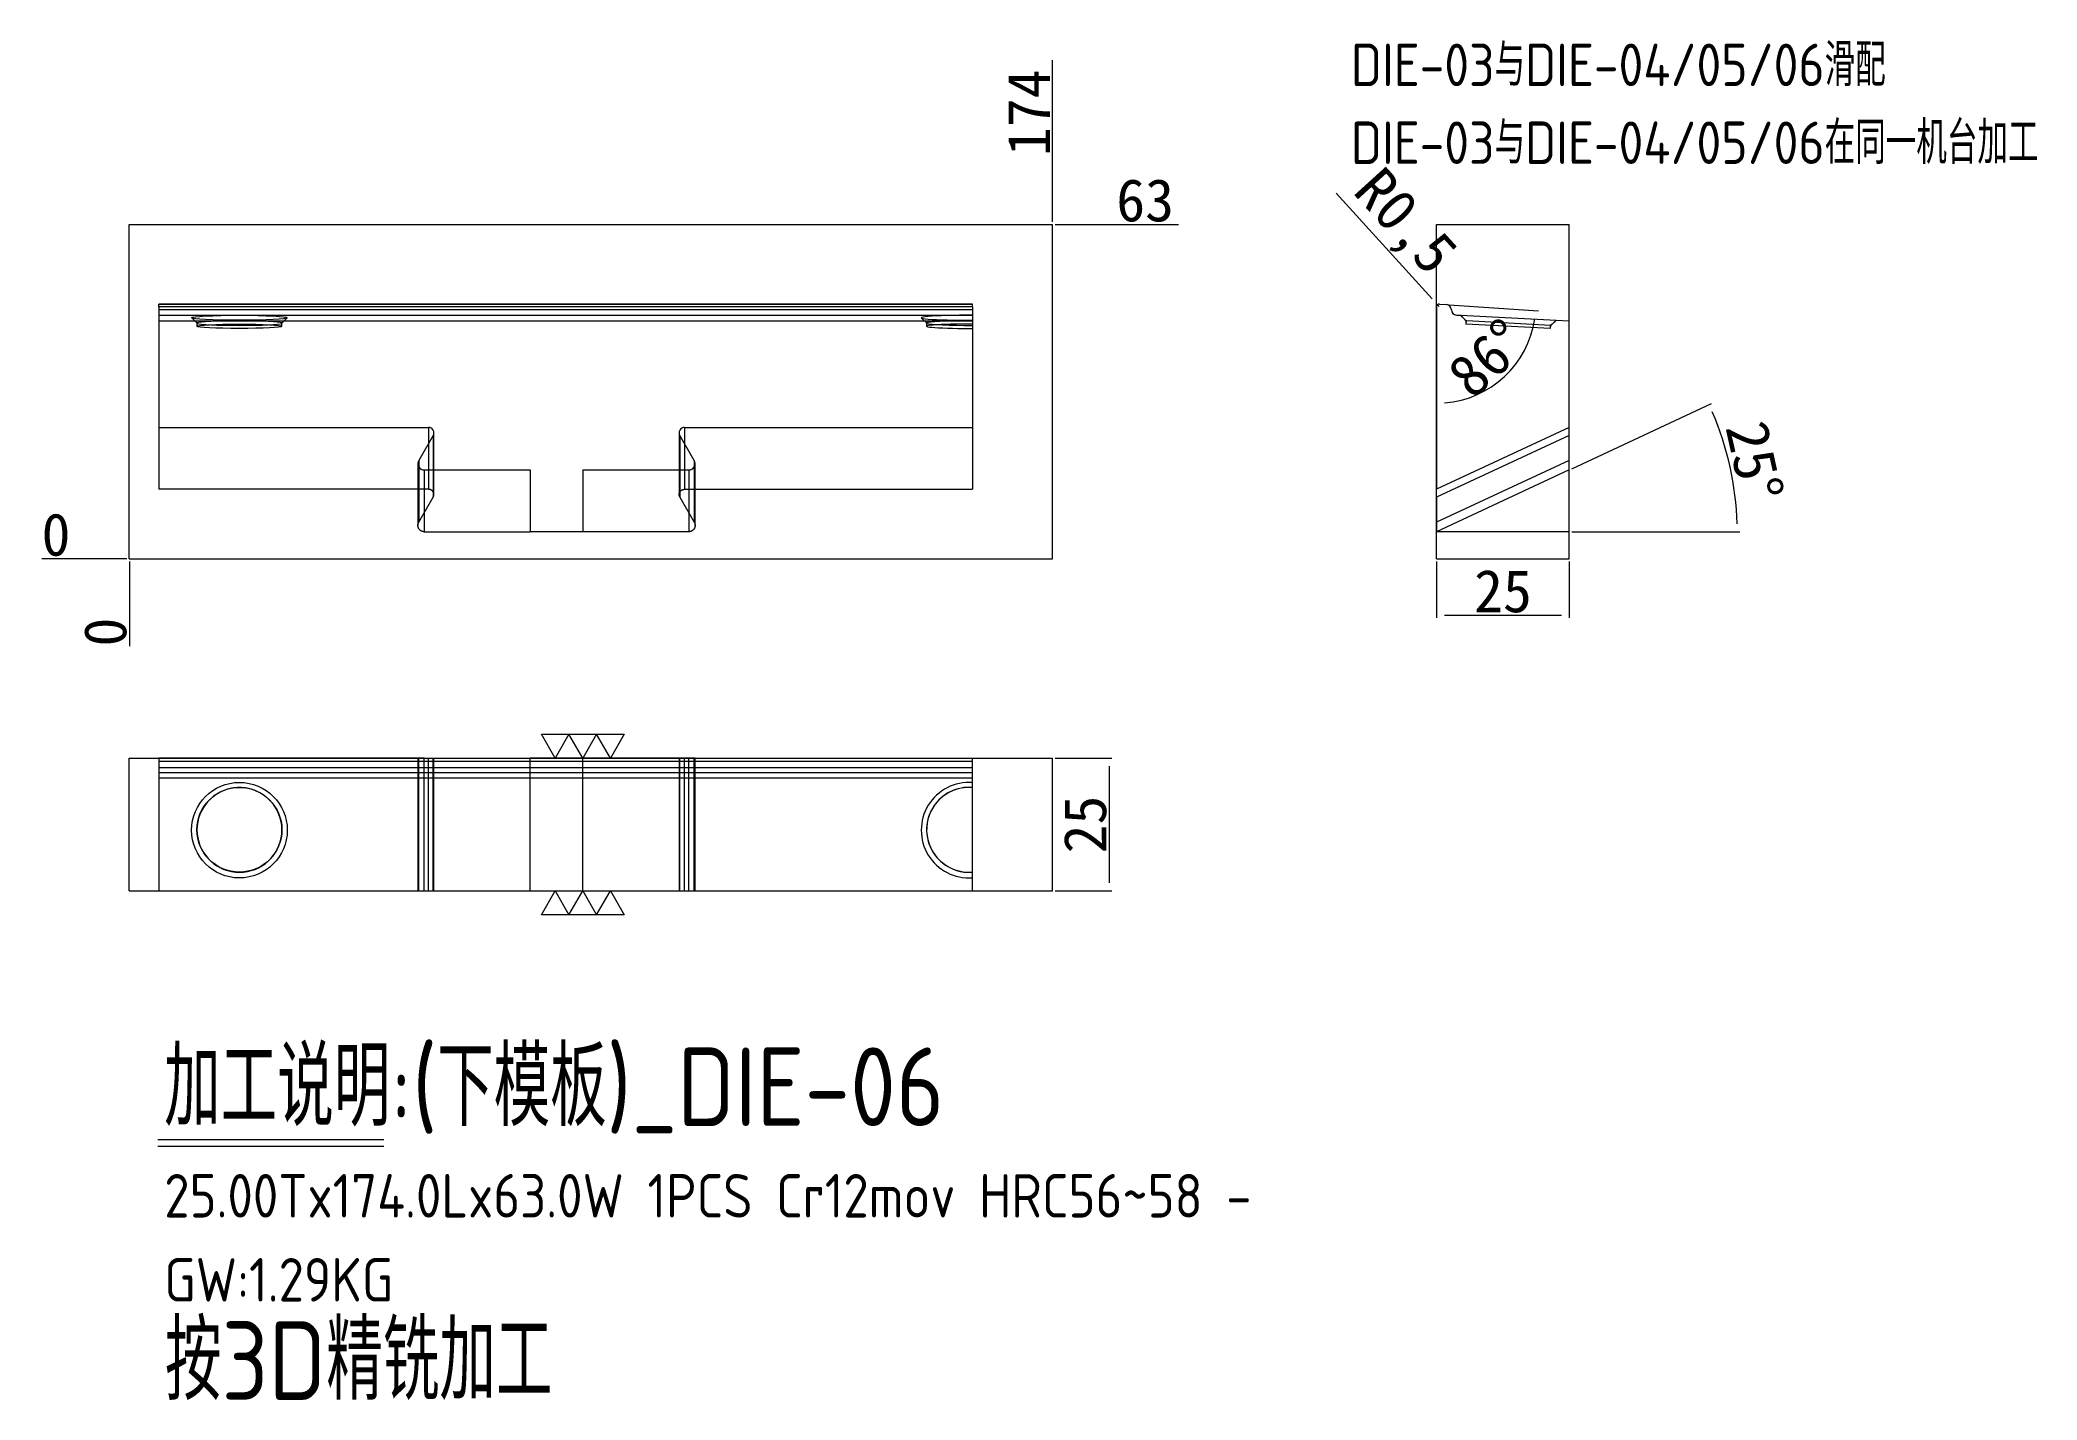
# Model space of a CAD drawing. Header units: millimetres. Extents: x 13800 to 14177, y 44755 to 45012.
import ezdxf

# ---------------------------------------------------------------- set-up
doc = ezdxf.new("R2010")
doc.units = ezdxf.units.MM
doc.linetypes.add('DASHED', pattern=[0])
doc.layers.add('DIE', color=7, linetype='Continuous', true_color=0xffffff)
doc.layers.add('dim', color=4, linetype='Continuous')
doc.layers.add('dim_temp', color=161, linetype='Continuous', lineweight=9)
doc.styles.add('_PUG_ERP', font='txt')
doc.styles.add('gbenor', font='gbenor.shx', dxfattribs={"bigfont": 'gbcbig'})
doc.dimstyles.new('_PUG_ERP', dxfattribs={"dimtxt": 8, "dimasz": 1.5, "dimexe": 0.5, "dimexo": 0.5, "dimgap": 0.5, "dimtad": 1, "dimtxsty": '_PUG_ERP', "dimblk": 'CLOSEDBLANK', "dimcen": 0, "dimclrd": 4, "dimclre": 4, "dimclrt": 3, "dimazin": 3, "dimtfac": 1, "dimtmove": 0, "dimatfit": 3, "dimldrblk": 'CLOSEDBLANK', "dimlwd": 9, "dimlwe": 9})

# ---------------------------------------------------------------- blocks, each defined once
blk = doc.blocks.new('*D1266')
at = {"layer": 'Defpoints', "color": 0}
for p in [(13991.28, 44976.99), (14001.93, 44976.99), (13817.28, 44913.99)]:
    blk.add_point(p, dxfattribs=at)
at = {"layer": 'dim_temp', "color": 4, "lineweight": 9}
blk.add_line((13991.78, 44976.99), (14015, 44976.99), dxfattribs=at)
at = {"layer": 'dim_temp', "color": 3, "lineweight": 18, "insert": (14008.71, 44981.49), "char_height": 8, "attachment_point": 5, "style": '_PUG_ERP'}
blk.add_mtext('63', dxfattribs=at)
blk = doc.blocks.new('_ClosedBlank')
blk = doc.blocks.new('*D1267')
at = {"layer": 'Defpoints', "color": 0}
for p in [(13806.63, 44913.99), (13817.28, 44913.99), (13817.28, 44913.99)]:
    blk.add_point(p, dxfattribs=at)
at = {"layer": 'dim_temp', "color": 4, "lineweight": 9}
blk.add_line((13816.78, 44913.99), (13800.8, 44913.99), dxfattribs=at)
at = {"layer": 'dim_temp', "color": 3, "lineweight": 18, "insert": (13803.46, 44918.49), "char_height": 8, "attachment_point": 5, "style": '_PUG_ERP'}
blk.add_mtext('0', dxfattribs=at)
blk = doc.blocks.new('*D1268')
at = {"layer": 'Defpoints', "color": 0}
for p in [(13817.28, 44913.99), (13817.28, 44913.99), (13817.28, 44903.34)]:
    blk.add_point(p, dxfattribs=at)
at = {"layer": 'dim_temp', "color": 4, "lineweight": 9}
blk.add_line((13817.28, 44913.49), (13817.28, 44897.5), dxfattribs=at)
at = {"layer": 'dim_temp', "color": 3, "lineweight": 18, "insert": (13812.78, 44900.17), "char_height": 8, "attachment_point": 5, "rotation": 90, "style": '_PUG_ERP'}
blk.add_mtext('0', dxfattribs=at)
blk = doc.blocks.new('*D1269')
at = {"layer": 'Defpoints', "color": 0}
for p in [(13991.28, 44987.64), (13991.28, 44976.99), (13817.28, 44913.99)]:
    blk.add_point(p, dxfattribs=at)
at = {"layer": 'dim_temp', "color": 4, "lineweight": 9}
blk.add_line((13991.28, 44977.49), (13991.28, 45007.95), dxfattribs=at)
at = {"layer": 'dim_temp', "color": 3, "lineweight": 18, "insert": (13986.78, 44998.04), "char_height": 8, "attachment_point": 5, "rotation": 90, "style": '_PUG_ERP'}
blk.add_mtext('174', dxfattribs=at)
blk = doc.blocks.new('*D1270')
at = {"layer": 'Defpoints', "color": 0}
for p in [(13991.28, 44876.4), (13991.28, 44851.4), (14001.93, 44851.4)]:
    blk.add_point(p, dxfattribs=at)
at = {"layer": 'dim_temp', "color": 4, "lineweight": 9}
for p, q in [((13991.78, 44876.4), (14002.43, 44876.4)), ((14001.93, 44874.9), (14001.93, 44852.9)), ((13991.78, 44851.4), (14002.43, 44851.4))]:
    blk.add_line(p, q, dxfattribs=at)
at = {"layer": 'dim_temp', "color": 3, "lineweight": 18, "insert": (13997.43, 44863.9), "char_height": 8, "attachment_point": 5, "rotation": 90, "style": '_PUG_ERP'}
blk.add_mtext('25', dxfattribs=at)
blk = doc.blocks.new('*D1271')
at = {"layer": 'Defpoints', "color": 0}
for p in [(14063.64, 44913.99), (14088.64, 44913.99), (14088.64, 44903.34)]:
    blk.add_point(p, dxfattribs=at)
at = {"layer": 'dim_temp', "color": 4, "lineweight": 9}
for p, q in [((14063.64, 44913.49), (14063.64, 44902.84)), ((14088.64, 44913.49), (14088.64, 44902.84)), ((14065.14, 44903.34), (14087.14, 44903.34))]:
    blk.add_line(p, q, dxfattribs=at)
at = {"layer": 'dim_temp', "color": 3, "lineweight": 18, "insert": (14076.14, 44907.84), "char_height": 8, "attachment_point": 5, "style": '_PUG_ERP'}
blk.add_mtext('25', dxfattribs=at)
blk = doc.blocks.new('*D1272')
at = {"layer": 'Defpoints', "color": 0}
for p in [(14063.81, 44961.86), (14064.14, 44961.49)]:
    blk.add_point(p, dxfattribs=at)
at = {"layer": 'dim_temp', "color": 4, "lineweight": 9}
for p, q in [((14044.71, 44982.85), (14062.8, 44962.97)), ((14064.14, 44961.49), (14063.81, 44961.86))]:
    blk.add_line(p, q, dxfattribs=at)
at = {"layer": 'dim_temp', "color": 3, "lineweight": 18, "insert": (14057.14, 44977), "char_height": 8, "attachment_point": 5, "rotation": 312.285, "style": '_PUG_ERP'}
blk.add_mtext('R0,5', dxfattribs=at)
blk = doc.blocks.new('*D1273')
at = {"layer": 'Defpoints', "color": 0}
for p in [(14063.64, 44961.49), (14064.18, 44961.98), (14065.48, 44961.89), (14072.63, 44945.59), (14063.64, 44927.07)]:
    blk.add_point(p, dxfattribs=at)
at = {"layer": 'dim_temp', "color": 4, "lineweight": 9}
blk.add_line((14065.98, 44961.86), (14082.82, 44960.68), dxfattribs=at)
blk.add_arc((14063.64, 44962.02), 18.73, 274.5909, 351.4091, dxfattribs=at)
at = {"layer": 'dim_temp', "color": 3, "lineweight": 18, "insert": (14073.21, 44951.76), "char_height": 8, "attachment_point": 5, "rotation": 43, "style": '_PUG_ERP'}
blk.add_mtext('86%%d', dxfattribs=at)
blk = doc.blocks.new('*D1274')
at = {"layer": 'Defpoints', "color": 0}
for p in [(14088.64, 44930.73), (14119.68, 44927.28), (14063.64, 44919.07), (14063.64, 44919.07), (14088.64, 44919.07)]:
    blk.add_point(p, dxfattribs=at)
at = {"layer": 'dim_temp', "color": 4, "lineweight": 9}
for p, q in [((14089.1, 44930.94), (14115.42, 44943.22)), ((14089.14, 44919.07), (14120.78, 44919.07))]:
    blk.add_line(p, q, dxfattribs=at)
blk.add_arc((14063.64, 44919.07), 56.64, 1.5175, 23.4825, dxfattribs=at)
at = {"layer": 'dim_temp', "color": 3, "lineweight": 18, "insert": (14123.51, 44932.35), "char_height": 8, "attachment_point": 5, "rotation": 282.5, "style": '_PUG_ERP'}
blk.add_mtext('25%%d', dxfattribs=at)

msp = doc.modelspace()

# ---------------------------------------------------------------- linework, layer by layer
at = {"layer": 'DIE', "color": 11, "linetype": 'Continuous', "lineweight": 18}
for p, q in [((13976.179, 44961.986), (13822.829, 44961.986)), ((13822.829, 44961.486), (13822.829, 44961.986)), ((13822.829, 44961.486), (13822.829, 44927.072)), ((13976.179, 44961.486), (13976.179, 44961.986)), ((13976.179, 44961.486), (13976.179, 44927.072)), ((14063.642, 44961.486), (14063.642, 44927.072)), ((14064.177, 44961.985), (14065.48, 44961.894)), ((14067.358, 44959.912), (14068.228, 44959.866)), ((14068.228, 44959.866), (14086.184, 44958.925)), ((14069.19, 44958.8), (14069.16, 44958.215)), ((14085.085, 44957.381), (14069.16, 44958.215)), ((14069.19, 44958.8), (14069.302, 44958.794)), ((14085.115, 44957.966), (14069.302, 44958.794)), ((14085.085, 44957.381), (14085.115, 44957.966)), ((14086.184, 44958.925), (14088.642, 44958.796)), ((14088.642, 44938.729), (14088.642, 44958.796)), ((14088.642, 44938.729), (14063.642, 44927.072)), ((14088.642, 44937.229), (14088.642, 44938.729)), ((14088.642, 44932.529), (14088.642, 44937.229)), ((14088.642, 44930.729), (14063.642, 44919.072)), ((14088.642, 44930.729), (14088.642, 44932.529)), ((14088.642, 44919.072), (14088.642, 44930.729)), ((13873.666, 44927.072), (13822.829, 44927.072)), ((13871.657, 44927.072), (13871.657, 44920.272)), ((13871.818, 44920.872), (13874.532, 44925.572)), ((13921.026, 44925.572), (13923.74, 44920.872)), ((13921.892, 44927.072), (13976.179, 44927.072)), ((13923.9, 44920.272), (13923.9, 44927.072)), ((14063.642, 44925.572), (14063.642, 44920.872)), ((13872.857, 44919.072), (13892.829, 44919.072)), ((13902.729, 44919.072), (13892.829, 44919.072)), ((13922.7, 44919.072), (13902.729, 44919.072)), ((14088.642, 44919.072), (14063.642, 44919.072)), ((13871.657, 44876.397), (13822.829, 44876.397)), ((13822.829, 44876.397), (13822.829, 44851.397)), ((13871.657, 44876.397), (13871.657, 44851.397)), ((13872.857, 44876.397), (13892.829, 44876.397)), ((13902.729, 44876.397), (13892.829, 44876.397)), ((13892.829, 44851.397), (13892.829, 44876.397)), ((13922.7, 44876.397), (13902.729, 44876.397)), ((13902.729, 44851.397), (13902.729, 44876.397)), ((13923.9, 44851.397), (13923.9, 44876.397)), ((13923.901, 44876.397), (13976.179, 44876.397)), ((13976.179, 44851.397), (13976.179, 44876.397)), ((13822.829, 44851.397), (13871.657, 44851.397)), ((13871.657, 44851.397), (13872.857, 44851.397)), ((13872.857, 44851.397), (13892.829, 44851.397)), ((13892.829, 44851.397), (13902.729, 44851.397)), ((13902.729, 44851.397), (13922.7, 44851.397)), ((13922.7, 44851.397), (13923.9, 44851.397)), ((13923.901, 44851.397), (13976.179, 44851.397))]:
    msp.add_line(p, q, dxfattribs=at)
at = {"layer": 'DIE', "color": 155, "linetype": 'DASHED', "lineweight": 13, "ltscale": 0.452499}
for p, q in [((13822.829, 44961.985), (13976.179, 44961.985)), ((13976.179, 44961.894), (13822.829, 44961.894)), ((13976.179, 44960.903), (13822.829, 44960.903)), ((13822.829, 44959.912), (13976.179, 44959.912)), ((13873.666, 44938.729), (13873.666, 44927.072)), ((13874.532, 44937.229), (13874.532, 44926.572)), ((13921.026, 44937.229), (13921.026, 44926.572)), ((13921.892, 44938.729), (13921.892, 44927.072)), ((14088.642, 44937.229), (14063.642, 44925.572)), ((13871.818, 44932.529), (13871.818, 44927.072)), ((13872.857, 44930.729), (13872.857, 44919.072)), ((13922.7, 44930.729), (13922.7, 44919.072)), ((13923.74, 44932.529), (13923.74, 44927.072)), ((14088.642, 44932.529), (14063.642, 44920.872)), ((13822.829, 44875.862), (13976.179, 44875.862)), ((13976.179, 44874.558), (13822.829, 44874.558)), ((13976.179, 44873.628), (13822.829, 44873.628)), ((13871.818, 44851.397), (13871.818, 44876.397)), ((13873.666, 44851.397), (13873.666, 44876.397)), ((13874.532, 44851.397), (13874.532, 44876.397)), ((13921.026, 44851.397), (13921.026, 44876.397)), ((13921.892, 44851.397), (13921.892, 44876.397)), ((13923.74, 44851.397), (13923.74, 44876.397)), ((13822.829, 44872.681), (13976.179, 44872.681))]:
    msp.add_line(p, q, dxfattribs=at)
at = {"layer": 'DIE', "color": 155, "linetype": 'Continuous', "lineweight": 18}
for p, q in [((13976.179, 44961.486), (13822.829, 44961.486)), ((14088.642, 44937.229), (14063.642, 44925.572)), ((14088.642, 44932.529), (14063.642, 44920.872)), ((13871.818, 44927.072), (13871.818, 44920.872)), ((13874.532, 44926.572), (13874.532, 44925.572)), ((13921.026, 44926.572), (13921.026, 44925.572)), ((13923.74, 44927.072), (13923.74, 44920.872)), ((13872.857, 44851.397), (13872.857, 44876.397)), ((13922.7, 44851.397), (13922.7, 44876.397))]:
    msp.add_line(p, q, dxfattribs=at)
at = {"layer": 'DIE', "color": 11, "linetype": 'DASHED', "lineweight": 13, "ltscale": 0.452499}
for p, q in [((13829.027, 44959.371), (13830.04, 44958.361)), ((13846.018, 44958.361), (13847.031, 44959.371)), ((13966.527, 44959.371), (13967.54, 44958.361)), ((14068.204, 44959.868), (14069.164, 44958.802)), ((13822.829, 44958.796), (13976.179, 44958.796)), ((13830.029, 44958.383), (13830.029, 44957.798)), ((13846.029, 44957.798), (13846.029, 44958.383)), ((13967.529, 44958.383), (13967.529, 44957.798)), ((14069.164, 44958.802), (14069.133, 44958.217)), ((14069.133, 44958.217), (14069.16, 44958.215)), ((14069.164, 44958.802), (14069.19, 44958.8)), ((14085.111, 44957.379), (14085.085, 44957.381)), ((14085.111, 44957.379), (14085.142, 44957.964)), ((14085.142, 44957.964), (14085.115, 44957.966)), ((14085.142, 44957.964), (14086.208, 44958.924)), ((13822.829, 44938.729), (13873.666, 44938.729)), ((13874.532, 44937.229), (13871.818, 44932.529)), ((13874.666, 44926.072), (13874.666, 44937.729)), ((13920.892, 44937.729), (13920.892, 44926.072)), ((13923.74, 44932.529), (13921.026, 44937.229)), ((13921.892, 44938.729), (13976.179, 44938.729)), ((13871.657, 44931.929), (13871.657, 44927.072)), ((13872.857, 44930.729), (13892.829, 44930.729)), ((13892.829, 44930.729), (13892.829, 44919.072)), ((13902.729, 44930.729), (13922.7, 44930.729)), ((13902.729, 44930.729), (13902.729, 44919.072)), ((13923.9, 44927.072), (13923.9, 44931.929)), ((13874.666, 44851.397), (13874.666, 44876.397)), ((13920.892, 44876.397), (13920.892, 44851.397)), ((13830.029, 44862.917), (13830.029, 44862.886)), ((13846.029, 44862.886), (13846.029, 44862.917)), ((13967.529, 44862.917), (13967.529, 44862.886))]:
    msp.add_line(p, q, dxfattribs=at)
at = {"layer": 'DIE', "color": 11, "linetype": 'Continuous', "lineweight": 18}
for centre, radius, start, end in [((14064.142, 44961.486), 0.5, 86, 180), ((14065.411, 44960.896), 1, 0.41456, 86), ((14067.411, 44960.91), 1, 180.41456, 267)]:
    msp.add_arc(centre, radius, start, end, dxfattribs=at)
at = {"layer": 'DIE', "color": 11, "linetype": 'DASHED', "lineweight": 13, "ltscale": 0.452499}
for centre, radius, start, end in [((13873.666, 44937.729), 1, 330, 90), ((13921.892, 44937.729), 1, 90, 210), ((13872.857, 44931.929), 1.2, 150, 270), ((13922.7, 44931.929), 1.2, 270, 30)]:
    msp.add_arc(centre, radius, start, end, dxfattribs=at)
for centre, major_axis, ratio in [((13838.029, 44959.396), (9.014, 0), 0.052336), ((13838.029, 44957.798), (8, 0), 0.052336), ((13838.029, 44862.833), (-9.014, 0), 0.99863), ((13838.029, 44862.917), (-8, 0), 0.99863)]:
    msp.add_ellipse(centre, major_axis=major_axis, ratio=ratio, dxfattribs=at)
for centre, major_axis, ratio, start_param, end_param in [((13975.529, 44959.396), (9.014, 0), 0.052336, 1.4986253, 4.78456), ((13838.029, 44958.383), (-8, 0), 0.052336, 4.8989576, 10.8090057), ((13838.029, 44958.383), (-8, 0), 0.052336, 4.5258204, 4.8989576), ((13975.529, 44958.383), (-8, 0), 0.052336, 4.8989576, 7.9353213), ((13975.529, 44957.798), (8, 0), 0.052336, 1.4894567, 4.712389), ((13975.529, 44958.383), (-8, 0), 0.052336, 4.6310493, 4.8989576), ((13975.529, 44957.798), (8, 0), 0.052336, 4.712389, 4.7937286), ((13838.029, 44862.886), (8, 0), 0.99863, 1.7573649, 7.667413), ((13838.029, 44862.886), (8, 0), 0.99863, 1.3842277, 1.7573649), ((13975.529, 44862.833), (-9.014, 0), 0.99863, 4.640218, 7.9261526), ((13975.529, 44862.886), (8, 0), 0.99863, 1.7573649, 4.7937286), ((13975.529, 44862.917), (-8, 0), 0.99863, 4.6310493, 7.8539816), ((13975.529, 44862.886), (8, 0), 0.99863, 1.4894567, 1.7573649), ((13975.529, 44862.917), (-8, 0), 0.99863, 1.5707963, 1.652136)]:
    msp.add_ellipse(centre, major_axis=major_axis, ratio=ratio, start_param=start_param, end_param=end_param, dxfattribs=at)
at = {"layer": 'DIE', "color": 11, "linetype": 'Continuous', "lineweight": 18}
for points in [[(14069.19, 44958.8), (14068.869, 44959.156), (14068.548, 44959.511), (14068.228, 44959.866)], [(14086.184, 44958.925), (14085.828, 44958.605), (14085.472, 44958.285), (14085.115, 44957.966)]]:
    msp.add_open_spline(points, degree=3, dxfattribs=at)
for points, knots in [([(13874.532, 44925.572), (13874.553, 44925.61), (13874.592, 44925.688), (13874.62, 44925.77), (13874.643, 44925.854), (13874.651, 44925.897), (13874.66, 44925.962), (13874.662, 44925.984), (13874.665, 44926.027), (13874.666, 44926.049), (13874.666, 44926.115), (13874.663, 44926.158), (13874.654, 44926.223), (13874.651, 44926.245), (13874.642, 44926.288), (13874.637, 44926.309), (13874.62, 44926.372), (13874.606, 44926.413), (13874.581, 44926.474), (13874.572, 44926.494), (13874.553, 44926.533), (13874.543, 44926.552), (13874.521, 44926.59), (13874.509, 44926.609), (13874.485, 44926.645), (13874.46, 44926.681), (13874.432, 44926.714), (13874.403, 44926.747), (13874.388, 44926.763), (13874.357, 44926.794), (13874.342, 44926.809), (13874.309, 44926.838), (13874.292, 44926.852), (13874.24, 44926.892), (13874.204, 44926.916), (13874.147, 44926.949), (13874.128, 44926.959), (13874.088, 44926.978), (13874.069, 44926.987), (13874.008, 44927.012), (13873.967, 44927.026), (13873.903, 44927.043), (13873.882, 44927.048), (13873.839, 44927.057), (13873.818, 44927.06), (13873.753, 44927.069), (13873.709, 44927.072), (13873.666, 44927.072)], [0, 0, 0, 0, 0.0625, 0.125, 0.125, 0.1875, 0.1875, 0.21875, 0.21875, 0.25, 0.25, 0.3125, 0.3125, 0.34375, 0.34375, 0.375, 0.375, 0.4375, 0.4375, 0.46875, 0.46875, 0.5, 0.5, 0.53125, 0.53125, 0.5625, 0.59375, 0.59375, 0.625, 0.625, 0.65625, 0.65625, 0.6875, 0.6875, 0.75, 0.75, 0.78125, 0.78125, 0.8125, 0.8125, 0.875, 0.875, 0.90625, 0.90625, 0.9375, 0.9375, 1, 1, 1, 1]), ([(13921.026, 44925.572), (13921.004, 44925.61), (13920.985, 44925.649), (13920.96, 44925.709), (13920.952, 44925.73), (13920.938, 44925.771), (13920.932, 44925.792), (13920.915, 44925.855), (13920.906, 44925.898), (13920.898, 44925.963), (13920.896, 44925.985), (13920.893, 44926.028), (13920.892, 44926.05), (13920.892, 44926.116), (13920.895, 44926.159), (13920.903, 44926.224), (13920.907, 44926.246), (13920.916, 44926.289), (13920.921, 44926.31), (13920.932, 44926.352), (13920.938, 44926.373), (13920.952, 44926.414), (13920.968, 44926.455), (13920.986, 44926.495), (13921.005, 44926.534), (13921.015, 44926.553), (13921.037, 44926.591), (13921.049, 44926.61), (13921.073, 44926.646), (13921.086, 44926.664), (13921.126, 44926.716), (13921.154, 44926.748), (13921.201, 44926.795), (13921.217, 44926.81), (13921.25, 44926.838), (13921.266, 44926.852), (13921.318, 44926.892), (13921.355, 44926.916), (13921.412, 44926.949), (13921.431, 44926.959), (13921.47, 44926.979), (13921.49, 44926.988), (13921.55, 44927.013), (13921.592, 44927.027), (13921.676, 44927.049), (13921.762, 44927.066), (13921.848, 44927.072), (13921.892, 44927.072)], [0, 0, 0, 0, 0.0625, 0.0625, 0.09375, 0.09375, 0.125, 0.125, 0.1875, 0.1875, 0.21875, 0.21875, 0.25, 0.25, 0.3125, 0.3125, 0.34375, 0.34375, 0.375, 0.375, 0.40625, 0.40625, 0.4375, 0.46875, 0.46875, 0.5, 0.5, 0.53125, 0.53125, 0.5625, 0.5625, 0.625, 0.625, 0.65625, 0.65625, 0.6875, 0.6875, 0.75, 0.75, 0.78125, 0.78125, 0.8125, 0.8125, 0.875, 0.875, 0.9375, 1, 1, 1, 1]), ([(14063.642, 44925.572), (14063.642, 44925.61), (14063.642, 44925.649), (14063.642, 44925.709), (14063.642, 44925.73), (14063.642, 44925.771), (14063.642, 44925.792), (14063.642, 44925.855), (14063.642, 44925.898), (14063.642, 44925.963), (14063.642, 44925.985), (14063.642, 44926.028), (14063.642, 44926.05), (14063.642, 44926.116), (14063.642, 44926.159), (14063.642, 44926.224), (14063.642, 44926.246), (14063.642, 44926.289), (14063.642, 44926.31), (14063.642, 44926.352), (14063.642, 44926.373), (14063.642, 44926.414), (14063.642, 44926.455), (14063.642, 44926.495), (14063.642, 44926.534), (14063.642, 44926.553), (14063.642, 44926.591), (14063.642, 44926.61), (14063.642, 44926.646), (14063.642, 44926.664), (14063.642, 44926.716), (14063.642, 44926.748), (14063.642, 44926.795), (14063.642, 44926.81), (14063.642, 44926.838), (14063.642, 44926.852), (14063.642, 44926.892), (14063.642, 44926.916), (14063.642, 44926.949), (14063.642, 44926.959), (14063.642, 44926.979), (14063.642, 44926.988), (14063.642, 44927.013), (14063.642, 44927.027), (14063.642, 44927.049), (14063.642, 44927.066), (14063.642, 44927.072), (14063.642, 44927.072)], [0, 0, 0, 0, 0.0625343, 0.0625343, 0.0938014, 0.0938014, 0.1250685, 0.1250685, 0.1876028, 0.1876028, 0.2188699, 0.2188699, 0.250137, 0.250137, 0.3126713, 0.3126713, 0.3439384, 0.3439384, 0.3752055, 0.3752055, 0.4064727, 0.4064727, 0.4377398, 0.4690069, 0.4690069, 0.500274, 0.500274, 0.5315412, 0.5315412, 0.5628083, 0.5628083, 0.6253426, 0.6253426, 0.6566097, 0.6566097, 0.6878768, 0.6878768, 0.7504111, 0.7504111, 0.7816782, 0.7816782, 0.8129453, 0.8129453, 0.8754796, 0.8754796, 0.9380138, 1, 1, 1, 1]), ([(13872.857, 44919.072), (13872.805, 44919.072), (13872.701, 44919.079), (13872.598, 44919.099), (13872.497, 44919.126), (13872.447, 44919.143), (13872.375, 44919.173), (13872.351, 44919.184), (13872.304, 44919.207), (13872.258, 44919.231), (13872.213, 44919.259), (13872.169, 44919.288), (13872.148, 44919.303), (13872.107, 44919.335), (13872.086, 44919.352), (13872.047, 44919.386), (13872.028, 44919.404), (13871.972, 44919.46), (13871.938, 44919.499), (13871.89, 44919.561), (13871.874, 44919.583), (13871.845, 44919.626), (13871.831, 44919.649), (13871.805, 44919.694), (13871.793, 44919.717), (13871.77, 44919.764), (13871.748, 44919.812), (13871.73, 44919.861), (13871.713, 44919.91), (13871.705, 44919.935), (13871.691, 44919.986), (13871.685, 44920.012), (13871.675, 44920.063), (13871.671, 44920.089), (13871.661, 44920.167), (13871.657, 44920.219), (13871.657, 44920.298), (13871.658, 44920.324), (13871.661, 44920.376), (13871.664, 44920.402), (13871.674, 44920.48), (13871.685, 44920.532), (13871.705, 44920.607), (13871.712, 44920.632), (13871.729, 44920.682), (13871.739, 44920.707), (13871.769, 44920.779), (13871.792, 44920.826), (13871.818, 44920.872)], [0, 0, 0, 0, 0.0625, 0.125, 0.125, 0.1875, 0.1875, 0.21875, 0.21875, 0.25, 0.28125, 0.28125, 0.3125, 0.3125, 0.34375, 0.34375, 0.375, 0.375, 0.4375, 0.4375, 0.46875, 0.46875, 0.5, 0.5, 0.53125, 0.53125, 0.5625, 0.59375, 0.59375, 0.625, 0.625, 0.65625, 0.65625, 0.6875, 0.6875, 0.75, 0.75, 0.78125, 0.78125, 0.8125, 0.8125, 0.875, 0.875, 0.90625, 0.90625, 0.9375, 0.9375, 1, 1, 1, 1]), ([(13923.74, 44920.872), (13923.766, 44920.826), (13923.812, 44920.733), (13923.846, 44920.634), (13923.873, 44920.533), (13923.883, 44920.481), (13923.893, 44920.403), (13923.896, 44920.377), (13923.899, 44920.325), (13923.901, 44920.273), (13923.899, 44920.22), (13923.896, 44920.168), (13923.894, 44920.142), (13923.887, 44920.09), (13923.882, 44920.064), (13923.872, 44920.013), (13923.866, 44919.987), (13923.846, 44919.911), (13923.829, 44919.862), (13923.799, 44919.789), (13923.788, 44919.765), (13923.765, 44919.718), (13923.753, 44919.695), (13923.727, 44919.65), (13923.713, 44919.627), (13923.684, 44919.584), (13923.653, 44919.541), (13923.62, 44919.501), (13923.586, 44919.461), (13923.568, 44919.442), (13923.531, 44919.405), (13923.512, 44919.387), (13923.472, 44919.353), (13923.452, 44919.336), (13923.389, 44919.288), (13923.346, 44919.259), (13923.278, 44919.22), (13923.255, 44919.207), (13923.208, 44919.184), (13923.184, 44919.173), (13923.111, 44919.143), (13923.062, 44919.126), (13922.986, 44919.106), (13922.96, 44919.1), (13922.909, 44919.09), (13922.883, 44919.085), (13922.805, 44919.075), (13922.753, 44919.072), (13922.7, 44919.072)], [0, 0, 0, 0, 0.0625, 0.125, 0.125, 0.1875, 0.1875, 0.21875, 0.21875, 0.25, 0.28125, 0.28125, 0.3125, 0.3125, 0.34375, 0.34375, 0.375, 0.375, 0.4375, 0.4375, 0.46875, 0.46875, 0.5, 0.5, 0.53125, 0.53125, 0.5625, 0.59375, 0.59375, 0.625, 0.625, 0.65625, 0.65625, 0.6875, 0.6875, 0.75, 0.75, 0.78125, 0.78125, 0.8125, 0.8125, 0.875, 0.875, 0.90625, 0.90625, 0.9375, 0.9375, 1, 1, 1, 1]), ([(14063.642, 44920.872), (14063.642, 44920.826), (14063.642, 44920.733), (14063.642, 44920.634), (14063.642, 44920.533), (14063.642, 44920.481), (14063.642, 44920.403), (14063.642, 44920.377), (14063.642, 44920.325), (14063.642, 44920.273), (14063.642, 44920.22), (14063.642, 44920.168), (14063.642, 44920.142), (14063.642, 44920.09), (14063.642, 44920.064), (14063.642, 44920.013), (14063.642, 44919.987), (14063.642, 44919.911), (14063.642, 44919.862), (14063.642, 44919.789), (14063.642, 44919.765), (14063.642, 44919.718), (14063.642, 44919.695), (14063.642, 44919.65), (14063.642, 44919.627), (14063.642, 44919.584), (14063.642, 44919.541), (14063.642, 44919.501), (14063.642, 44919.461), (14063.642, 44919.442), (14063.642, 44919.405), (14063.642, 44919.387), (14063.642, 44919.353), (14063.642, 44919.336), (14063.642, 44919.288), (14063.642, 44919.259), (14063.642, 44919.22), (14063.642, 44919.207), (14063.642, 44919.184), (14063.642, 44919.173), (14063.642, 44919.143), (14063.642, 44919.126), (14063.642, 44919.106), (14063.642, 44919.1), (14063.642, 44919.09), (14063.642, 44919.085), (14063.642, 44919.075), (14063.642, 44919.072), (14063.642, 44919.072)], [0, 0, 0, 0, 0.06253, 0.1250601, 0.1250601, 0.1875901, 0.1875901, 0.2188551, 0.2188551, 0.2501201, 0.2813852, 0.2813852, 0.3126502, 0.3126502, 0.3439152, 0.3439152, 0.3751802, 0.3751802, 0.4377103, 0.4377103, 0.4689753, 0.4689753, 0.5002403, 0.5002403, 0.5315053, 0.5315053, 0.5627703, 0.5940353, 0.5940353, 0.6253004, 0.6253004, 0.6565654, 0.6565654, 0.6878304, 0.6878304, 0.7503604, 0.7503604, 0.7816255, 0.7816255, 0.8128905, 0.8128905, 0.8754205, 0.8754205, 0.9066855, 0.9066855, 0.9379505, 0.9379505, 1, 1, 1, 1]), ([(13872.857, 44876.397), (13872.805, 44876.397), (13872.701, 44876.397), (13872.598, 44876.397), (13872.497, 44876.397), (13872.447, 44876.397), (13872.375, 44876.397), (13872.351, 44876.397), (13872.304, 44876.397), (13872.258, 44876.397), (13872.213, 44876.397), (13872.169, 44876.397), (13872.148, 44876.397), (13872.107, 44876.397), (13872.086, 44876.397), (13872.047, 44876.397), (13872.028, 44876.397), (13871.972, 44876.397), (13871.938, 44876.397), (13871.89, 44876.397), (13871.874, 44876.397), (13871.845, 44876.397), (13871.831, 44876.397), (13871.805, 44876.397), (13871.793, 44876.397), (13871.77, 44876.397), (13871.748, 44876.397), (13871.73, 44876.397), (13871.713, 44876.397), (13871.705, 44876.397), (13871.691, 44876.397), (13871.685, 44876.397), (13871.675, 44876.397), (13871.671, 44876.397), (13871.661, 44876.397), (13871.657, 44876.397), (13871.657, 44876.397), (13871.657, 44876.397), (13871.657, 44876.397)], [0, 0, 0, 0, 0.083318, 0.1666361, 0.1666361, 0.2499541, 0.2499541, 0.2916131, 0.2916131, 0.3332721, 0.3749311, 0.3749311, 0.4165901, 0.4165901, 0.4582492, 0.4582492, 0.4999082, 0.4999082, 0.5832262, 0.5832262, 0.6248852, 0.6248852, 0.6665442, 0.6665442, 0.7082032, 0.7082032, 0.7498623, 0.7915213, 0.7915213, 0.8331803, 0.8331803, 0.8748393, 0.8748393, 0.9164983, 0.9164983, 0.9998163, 0.9998163, 1, 1, 1, 1]), ([(13923.9, 44876.397), (13923.9, 44876.397), (13923.899, 44876.397), (13923.896, 44876.397), (13923.894, 44876.397), (13923.887, 44876.397), (13923.882, 44876.397), (13923.872, 44876.397), (13923.866, 44876.397), (13923.846, 44876.397), (13923.829, 44876.397), (13923.799, 44876.397), (13923.788, 44876.397), (13923.765, 44876.397), (13923.753, 44876.397), (13923.727, 44876.397), (13923.713, 44876.397), (13923.684, 44876.397), (13923.653, 44876.397), (13923.62, 44876.397), (13923.586, 44876.397), (13923.568, 44876.397), (13923.531, 44876.397), (13923.512, 44876.397), (13923.472, 44876.397), (13923.452, 44876.397), (13923.389, 44876.397), (13923.346, 44876.397), (13923.278, 44876.397), (13923.255, 44876.397), (13923.208, 44876.397), (13923.184, 44876.397), (13923.111, 44876.397), (13923.062, 44876.397), (13922.986, 44876.397), (13922.96, 44876.397), (13922.909, 44876.397), (13922.883, 44876.397), (13922.805, 44876.397), (13922.753, 44876.397), (13922.7, 44876.397)], [0, 0, 0, 0, 0.0411896, 0.0411896, 0.082877, 0.082877, 0.1245644, 0.1245644, 0.1662519, 0.1662519, 0.2496267, 0.2496267, 0.2913141, 0.2913141, 0.3330015, 0.3330015, 0.3746889, 0.3746889, 0.4163763, 0.4580637, 0.4580637, 0.4997511, 0.4997511, 0.5414385, 0.5414385, 0.5831259, 0.5831259, 0.6665007, 0.6665007, 0.7081881, 0.7081881, 0.7498756, 0.7498756, 0.8332504, 0.8332504, 0.8749378, 0.8749378, 0.9166252, 0.9166252, 1, 1, 1, 1])]:
    msp.add_open_spline(points, degree=3, knots=knots, dxfattribs=at)
at = {"layer": 'dim', "color": 252, "linetype": 'DASHED', "lineweight": 18, "ltscale": 0.452499}
for p, q in [((13817.279, 44976.986), (13991.279, 44976.986)), ((13817.279, 44913.986), (13817.279, 44976.986)), ((13991.279, 44913.986), (13991.279, 44976.986)), ((14063.642, 44976.986), (14088.642, 44976.986)), ((14063.642, 44913.986), (14063.642, 44976.986)), ((14088.642, 44913.986), (14088.642, 44976.986)), ((13817.279, 44913.986), (13991.279, 44913.986)), ((14063.642, 44913.986), (14088.642, 44913.986)), ((13817.279, 44876.397), (13991.279, 44876.397)), ((13817.279, 44851.397), (13817.279, 44876.397)), ((13991.279, 44851.397), (13991.279, 44876.397)), ((13817.279, 44851.397), (13991.279, 44851.397))]:
    msp.add_line(p, q, dxfattribs=at)
at = {"layer": 'dim', "color": 8, "linetype": 'Continuous', "lineweight": 18}
for p, q in [((13822.627, 44804.531), (13865.251, 44804.531)), ((13822.627, 44803.294), (13865.251, 44803.294))]:
    msp.add_line(p, q, dxfattribs=at)
at = {"layer": 'dim', "lineweight": 18}
for points in [[(13910.523, 44880.897), (13907.925, 44876.397), (13905.327, 44880.897), (13902.729, 44876.397), (13900.131, 44880.897), (13897.533, 44876.397), (13894.935, 44880.897), (13910.523, 44880.897)], [(13894.935, 44846.897), (13897.533, 44851.397), (13900.131, 44846.897), (13902.729, 44851.397), (13905.327, 44846.897), (13907.925, 44851.397), (13910.523, 44846.897), (13894.935, 44846.897)]]:
    msp.add_lwpolyline(points, close=True, dxfattribs=at)

# ---------------------------------------------------------------- texts
at = {"layer": 'dim', "color": 21, "lineweight": 18, "style": 'gbenor'}
for s, height, p in [('DIE-03与DIE-04/05/06滑配', 8, (14047.476, 45003.052)), ('DIE-03与DIE-04/05/06在同一机台加工', 8, (14047.476, 44988.383)), ('按3D精铣加工', 14.8, (13823.998, 44755.478))]:
    msp.add_text(s, height=height, dxfattribs=at).set_placement(p)
at = {"layer": 'dim', "color": 4, "lineweight": 18, "style": 'gbenor'}
for s, height, p in [('加工说明:(下模板)_DIE-06', 14.8, (13823.842, 44807.088)), ('25.00Tx174.0Lx63.0W 1PCS Cr12mov HRC56~58 - ', 8.2, (13823.857, 44789.839)), ('GW:1.29KG ', 8.2, (13823.857, 44774.004))]:
    msp.add_text(s, height=height, dxfattribs=at).set_placement(p)

# ---------------------------------------------------------------- dimensions: what is measured, and where the dimension line sits
at = {"layer": 'dim_temp', "lineweight": 18}
for feature_location, offset, dtype, origin, picture, middle in [((13991.279, 44976.986), (0, 10.65), 1, (13817.279, 44913.986), '*D1269', (13986.779, 44998.041)), ((13991.279, 44976.986), (10.65, 0), 0, (13817.279, 44913.986), '*D1266', (14008.714, 44981.486)), ((13817.278773178, 44913.985884777), (-10.65, 0), 0, (13817.278773178, 44913.985884777), '*D1267', (13803.462106512, 44918.485884777)), ((13817.278773178, 44913.985884777), (0, -10.65), 1, (13817.278773178, 44913.985884777), '*D1268', (13812.778773178, 44900.169218111))]:
    dim = msp.add_ordinate_dim(feature_location=feature_location, offset=offset, dtype=dtype, origin=origin, dimstyle='_PUG_ERP', dxfattribs=at)
    dim.commit()
    dim.dimension.update_dxf_attribs({"geometry": picture, "text_midpoint": middle})
dim = msp.add_radius_dim(center=(14064.142, 44961.486), mpoint=(14063.806, 44961.856), dimstyle='_PUG_ERP', dxfattribs=at)
dim.commit()
dim.dimension.update_dxf_attribs({"geometry": '*D1272', "text_midpoint": (14057.142, 44977.004)})
for base, line1, line2, picture, middle in [((14072.625, 44945.592), ((14063.6422, 44961.4859), (14063.6422, 44927.0717)), ((14064.1771, 44961.9847), (14065.4804, 44961.8936)), '*D1273', (14073.214, 44951.7577)), ((14119.68, 44927.28), ((14088.642, 44919.072), (14063.642, 44919.072)), ((14088.642, 44930.729), (14063.642, 44919.072)), '*D1274', (14123.515, 44932.345))]:
    dim = msp.add_angular_dim_2l(base=base, line1=line1, line2=line2, dimstyle='_PUG_ERP', dxfattribs=at)
    dim.commit()
    dim.dimension.update_dxf_attribs({"geometry": picture, "text_midpoint": middle})
dim = msp.add_linear_dim(base=(14088.642, 44903.336), p1=(14063.642, 44913.986), p2=(14088.642, 44913.986), dimstyle='_PUG_ERP', dxfattribs=at)
dim.commit()
dim.dimension.update_dxf_attribs({"geometry": '*D1271', "text_midpoint": (14076.142, 44907.836)})
dim = msp.add_linear_dim(base=(14001.929, 44851.397), p1=(13991.279, 44876.397), p2=(13991.279, 44851.397), angle=90, dimstyle='_PUG_ERP', dxfattribs=at)
dim.commit()
dim.dimension.update_dxf_attribs({"geometry": '*D1270', "text_midpoint": (13997.429, 44863.897)})

doc.saveas('drawing.dxf')
